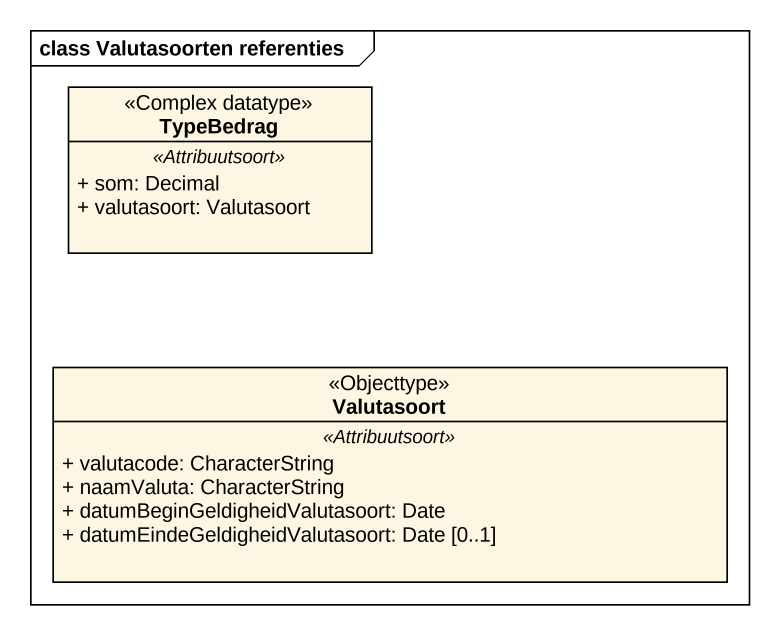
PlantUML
@startuml
mainframe class Valutasoorten referenties
hide circle
hide empty members
skinparam classAttributeIconSize 0
class TypeBedrag <<Complex datatype>> {
  .. <<Attribuutsoort>> ..
  + som: Decimal
  + valutasoort: Valutasoort
}
class Valutasoort <<Objecttype>> {
  .. <<Attribuutsoort>> ..
  + valutacode: CharacterString
  + naamValuta: CharacterString
  + datumBeginGeldigheidValutasoort: Date
  + datumEindeGeldigheidValutasoort: Date [0..1]
}
@enduml
